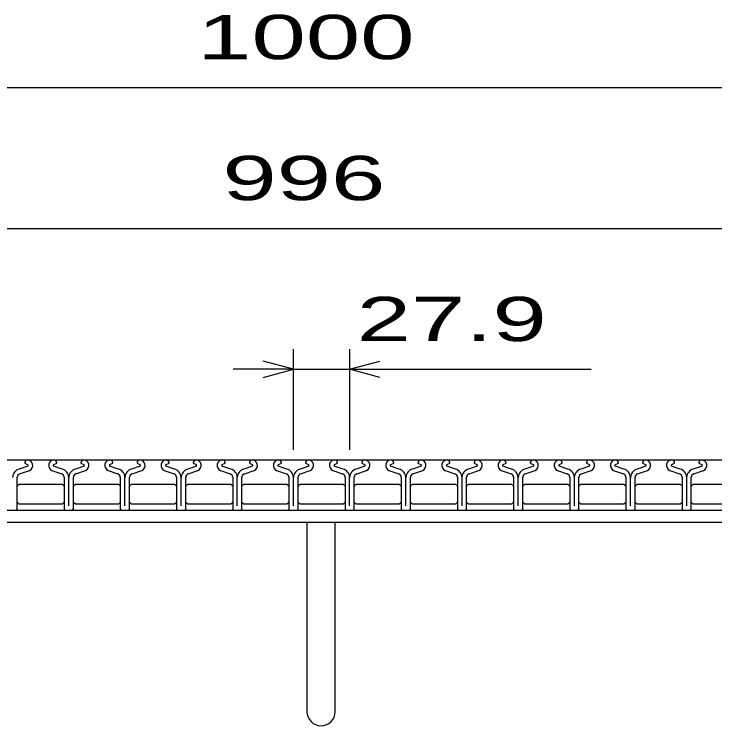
# Model space of a CAD drawing. Units: millimetres, scale not verified. Extents: x -1820 to 1724, y -1285 to 1059.
# Drawn here: x -1080.4 to -732.5, y -719 to -365.7 of the extents above; entities that cross this region are included whole.
import ezdxf
from ezdxf.enums import TextEntityAlignment as Align

# ---------------------------------------------------------------- set-up
doc = ezdxf.new("R2010")
doc.units = ezdxf.units.MM
doc.header["$LTSCALE"] = 10
for name, color, linetype, lineweight in [('16', 3, 'Continuous', 25), ('19', 6, 'Continuous', 25), ('22', 2, 'Continuous', 25)]:
    doc.layers.add(name, color=color, linetype=linetype, lineweight=lineweight)
doc.styles.add('ベクトル', font='')
doc.styles.get('ベクトル').set_extended_font_data('ベクトル')

msp = doc.modelspace()

# ---------------------------------------------------------------- linework, layer by layer
at = {"layer": '16'}
for p, q in [((-1426, -587), (-430, -587)), ((-1073.6, -590.01), (-1077.92, -591.53)), ((-1075.2, -588.38), (-1075.2, -588.61)), ((-1075.2, -588.61), (-1073.76, -589.31)), ((-1056.6, -591.53), (-1060.92, -590.01)), ((-1060.76, -589.31), (-1059.32, -588.61)), ((-1059.32, -588.61), (-1059.32, -588.38)), ((-1045.7, -590.01), (-1050.02, -591.53)), ((-1047.3, -588.38), (-1047.3, -588.61)), ((-1047.3, -588.61), (-1045.86, -589.31)), ((-1028.7, -591.53), (-1033.02, -590.01)), ((-1032.86, -589.31), (-1031.42, -588.61)), ((-1031.42, -588.61), (-1031.42, -588.38)), ((-1017.8, -590.01), (-1022.12, -591.53)), ((-1019.4, -588.38), (-1019.4, -588.61)), ((-1019.4, -588.61), (-1017.96, -589.31)), ((-1000.8, -591.53), (-1005.12, -590.01)), ((-1004.96, -589.31), (-1003.52, -588.61)), ((-1003.52, -588.61), (-1003.52, -588.38)), ((-989.9, -590.01), (-994.22, -591.53)), ((-991.5, -588.38), (-991.5, -588.61)), ((-991.5, -588.61), (-990.06, -589.31)), ((-972.9, -591.53), (-977.22, -590.01)), ((-977.06, -589.31), (-975.62, -588.61)), ((-975.62, -588.61), (-975.62, -588.38)), ((-962, -590.01), (-966.32, -591.53)), ((-963.6, -588.38), (-963.6, -588.61)), ((-963.6, -588.61), (-962.16, -589.31)), ((-945, -591.53), (-949.32, -590.01)), ((-949.16, -589.31), (-947.72, -588.61)), ((-947.72, -588.61), (-947.72, -588.38)), ((-934.1, -590.01), (-938.42, -591.53)), ((-935.7, -588.38), (-935.7, -588.61)), ((-935.7, -588.61), (-934.26, -589.31)), ((-917.1, -591.53), (-921.42, -590.01)), ((-921.26, -589.31), (-919.82, -588.61)), ((-919.82, -588.61), (-919.82, -588.38)), ((-906.2, -590.01), (-910.52, -591.53)), ((-907.8, -588.38), (-907.8, -588.61)), ((-907.8, -588.61), (-906.36, -589.31)), ((-889.2, -591.53), (-893.52, -590.01)), ((-893.36, -589.31), (-891.92, -588.61)), ((-891.92, -588.61), (-891.92, -588.38)), ((-878.3, -590.01), (-882.62, -591.53)), ((-879.9, -588.38), (-879.9, -588.61)), ((-879.9, -588.61), (-878.46, -589.31)), ((-861.3, -591.53), (-865.62, -590.01)), ((-865.46, -589.31), (-864.02, -588.61)), ((-864.02, -588.61), (-864.02, -588.38)), ((-850.4, -590.01), (-854.72, -591.53)), ((-852, -588.38), (-852, -588.61)), ((-852, -588.61), (-850.56, -589.31)), ((-833.4, -591.53), (-837.72, -590.01)), ((-837.56, -589.31), (-836.12, -588.61)), ((-836.12, -588.61), (-836.12, -588.38)), ((-822.5, -590.01), (-826.82, -591.53)), ((-824.1, -588.38), (-824.1, -588.61)), ((-824.1, -588.61), (-822.66, -589.31)), ((-805.5, -591.53), (-809.82, -590.01)), ((-809.66, -589.31), (-808.22, -588.61)), ((-808.22, -588.61), (-808.22, -588.38)), ((-794.6, -590.01), (-798.92, -591.53)), ((-796.2, -588.38), (-796.2, -588.61)), ((-796.2, -588.61), (-794.76, -589.31)), ((-777.6, -591.53), (-781.92, -590.01)), ((-781.76, -589.31), (-780.32, -588.61)), ((-780.32, -588.61), (-780.32, -588.38)), ((-766.7, -590.01), (-771.02, -591.53)), ((-768.3, -588.38), (-768.3, -588.61)), ((-768.3, -588.61), (-766.86, -589.31)), ((-749.7, -591.53), (-754.02, -590.01)), ((-753.86, -589.31), (-752.42, -588.61)), ((-752.42, -588.61), (-752.42, -588.38)), ((-738.8, -590.01), (-743.12, -591.53)), ((-740.4, -588.38), (-740.4, -588.61)), ((-740.4, -588.61), (-738.96, -589.31)), ((-1077.71, -593.89), (-1072.84, -592.18)), ((-1061.68, -592.18), (-1056.81, -593.89)), ((-1049.81, -593.89), (-1044.94, -592.18)), ((-1033.78, -592.18), (-1028.91, -593.89)), ((-1021.91, -593.89), (-1017.04, -592.18)), ((-1005.88, -592.18), (-1001.01, -593.89)), ((-994.01, -593.89), (-989.14, -592.18)), ((-977.98, -592.18), (-973.11, -593.89)), ((-966.11, -593.89), (-961.24, -592.18)), ((-950.08, -592.18), (-945.21, -593.89)), ((-938.21, -593.89), (-933.34, -592.18)), ((-922.18, -592.18), (-917.31, -593.89)), ((-910.31, -593.89), (-905.44, -592.18)), ((-894.28, -592.18), (-889.41, -593.89)), ((-882.41, -593.89), (-877.54, -592.18)), ((-866.38, -592.18), (-861.51, -593.89)), ((-854.51, -593.89), (-849.64, -592.18)), ((-838.48, -592.18), (-833.61, -593.89)), ((-826.61, -593.89), (-821.74, -592.18)), ((-810.58, -592.18), (-805.71, -593.89)), ((-798.71, -593.89), (-793.84, -592.18)), ((-782.68, -592.18), (-777.81, -593.89)), ((-770.81, -593.89), (-765.94, -592.18)), ((-754.78, -592.18), (-749.91, -593.89)), ((-742.91, -593.89), (-738.04, -592.18)), ((-1078.91, -611.31), (-1078.91, -595.59)), ((-1055.61, -595.59), (-1055.61, -611.31)), ((-1053.3, -609.71), (-1053.3, -595.64)), ((-1051.01, -611.31), (-1051.01, -595.59)), ((-1027.71, -595.59), (-1027.71, -611.31)), ((-1025.4, -609.71), (-1025.4, -595.64)), ((-1023.11, -611.31), (-1023.11, -595.59)), ((-999.81, -595.59), (-999.81, -611.31)), ((-997.5, -609.71), (-997.5, -595.64)), ((-995.21, -611.31), (-995.21, -595.59)), ((-971.91, -595.59), (-971.91, -611.31)), ((-969.6, -609.71), (-969.6, -595.64)), ((-967.31, -611.31), (-967.31, -595.59)), ((-944.01, -595.59), (-944.01, -611.31)), ((-941.7, -609.71), (-941.7, -595.64)), ((-939.41, -611.31), (-939.41, -595.59)), ((-916.11, -595.59), (-916.11, -611.31)), ((-913.8, -609.71), (-913.8, -595.64)), ((-911.51, -611.31), (-911.51, -595.59)), ((-888.21, -595.59), (-888.21, -611.31)), ((-885.9, -609.71), (-885.9, -595.64)), ((-883.61, -611.31), (-883.61, -595.59)), ((-860.31, -595.59), (-860.31, -611.31)), ((-858, -609.71), (-858, -595.64)), ((-855.71, -611.31), (-855.71, -595.59)), ((-832.41, -595.59), (-832.41, -611.31)), ((-830.1, -609.71), (-830.1, -595.64)), ((-827.81, -611.31), (-827.81, -595.59)), ((-804.51, -595.59), (-804.51, -611.31)), ((-802.2, -609.71), (-802.2, -595.64)), ((-799.91, -611.31), (-799.91, -595.59)), ((-776.61, -595.59), (-776.61, -611.31)), ((-774.3, -609.71), (-774.3, -595.64)), ((-772.01, -611.31), (-772.01, -595.59)), ((-748.71, -595.59), (-748.71, -611.31)), ((-746.4, -609.71), (-746.4, -595.64)), ((-744.11, -611.31), (-744.11, -595.59)), ((-1078.95, -600), (-1077.95, -599)), ((-1077.95, -599), (-1056.55, -599)), ((-1056.55, -599), (-1055.55, -600)), ((-1051.05, -600), (-1050.05, -599)), ((-1050.05, -599), (-1028.65, -599)), ((-1028.65, -599), (-1027.65, -600)), ((-1023.15, -600), (-1022.15, -599)), ((-1022.15, -599), (-1000.75, -599)), ((-1000.75, -599), (-999.75, -600)), ((-995.25, -600), (-994.25, -599)), ((-994.25, -599), (-972.85, -599)), ((-972.85, -599), (-971.85, -600)), ((-967.35, -600), (-966.35, -599)), ((-966.35, -599), (-944.95, -599)), ((-944.95, -599), (-943.95, -600)), ((-939.45, -600), (-938.45, -599)), ((-938.45, -599), (-917.05, -599)), ((-917.05, -599), (-916.05, -600)), ((-911.55, -600), (-910.55, -599)), ((-910.55, -599), (-889.15, -599)), ((-889.15, -599), (-888.15, -600)), ((-883.65, -600), (-882.65, -599)), ((-882.65, -599), (-861.25, -599)), ((-861.25, -599), (-860.25, -600)), ((-855.75, -600), (-854.75, -599)), ((-854.75, -599), (-833.35, -599)), ((-833.35, -599), (-832.35, -600)), ((-827.85, -600), (-826.85, -599)), ((-826.85, -599), (-805.45, -599)), ((-805.45, -599), (-804.45, -600)), ((-799.95, -600), (-798.95, -599)), ((-798.95, -599), (-777.55, -599)), ((-777.55, -599), (-776.55, -600)), ((-772.05, -600), (-771.05, -599)), ((-771.05, -599), (-749.65, -599)), ((-749.65, -599), (-748.65, -600)), ((-744.15, -600), (-743.15, -599)), ((-743.15, -599), (-721.75, -599)), ((-1077.95, -609), (-1078.95, -608)), ((-1056.55, -609), (-1077.95, -609)), ((-1055.55, -608), (-1056.55, -609)), ((-1050.05, -609), (-1051.05, -608)), ((-1028.65, -609), (-1050.05, -609)), ((-1027.65, -608), (-1028.65, -609)), ((-1022.15, -609), (-1023.15, -608)), ((-1000.75, -609), (-1022.15, -609)), ((-999.75, -608), (-1000.75, -609)), ((-994.25, -609), (-995.25, -608)), ((-972.85, -609), (-994.25, -609)), ((-971.85, -608), (-972.85, -609)), ((-966.35, -609), (-967.35, -608)), ((-944.95, -609), (-966.35, -609)), ((-943.95, -608), (-944.95, -609)), ((-938.45, -609), (-939.45, -608)), ((-917.05, -609), (-938.45, -609)), ((-916.05, -608), (-917.05, -609)), ((-910.55, -609), (-911.55, -608)), ((-889.15, -609), (-910.55, -609)), ((-888.15, -608), (-889.15, -609)), ((-882.65, -609), (-883.65, -608)), ((-861.25, -609), (-882.65, -609)), ((-860.25, -608), (-861.25, -609)), ((-854.75, -609), (-855.75, -608)), ((-833.35, -609), (-854.75, -609)), ((-832.35, -608), (-833.35, -609)), ((-826.85, -609), (-827.85, -608)), ((-805.45, -609), (-826.85, -609)), ((-804.45, -608), (-805.45, -609)), ((-798.95, -609), (-799.95, -608)), ((-777.55, -609), (-798.95, -609)), ((-776.55, -608), (-777.55, -609)), ((-771.05, -609), (-772.05, -608)), ((-749.65, -609), (-771.05, -609)), ((-748.65, -608), (-749.65, -609)), ((-743.15, -609), (-744.15, -608)), ((-721.75, -609), (-743.15, -609)), ((-1426, -612), (-430, -612)), ((-1082.81, -612.01), (-1079.61, -612.01)), ((-1054.91, -612.01), (-1051.71, -612.01)), ((-1027.01, -612.01), (-1023.81, -612.01)), ((-999.11, -612.01), (-995.91, -612.01)), ((-971.21, -612.01), (-968.01, -612.01)), ((-943.31, -612.01), (-940.11, -612.01)), ((-915.41, -612.01), (-912.21, -612.01)), ((-887.51, -612.01), (-884.31, -612.01)), ((-859.61, -612.01), (-856.41, -612.01)), ((-831.71, -612.01), (-828.51, -612.01)), ((-803.81, -612.01), (-800.61, -612.01)), ((-775.91, -612.01), (-772.71, -612.01)), ((-748.01, -612.01), (-744.81, -612.01))]:
    msp.add_line(p, q, dxfattribs=at)
for centre, radius, start, end in [((-1073.75, -588.45), 1.45, 94.45, 177.5), ((-1073.91, -589.7), 2.7, 293.32, 89.02), ((-1073.93, -589.72), 0.44, 317.67, 68.09), ((-1060.61, -589.7), 2.7, 90.98, 246.68), ((-1060.59, -589.72), 0.44, 111.91, 222.33), ((-1060.77, -588.45), 1.45, 2.5, 85.55), ((-1045.85, -588.45), 1.45, 94.45, 177.5), ((-1046.01, -589.7), 2.7, 293.32, 89.02), ((-1046.03, -589.72), 0.44, 317.67, 68.09), ((-1032.71, -589.7), 2.7, 90.98, 246.68), ((-1032.69, -589.72), 0.44, 111.91, 222.33), ((-1032.87, -588.45), 1.45, 2.5, 85.55), ((-1017.95, -588.45), 1.45, 94.45, 177.5), ((-1018.11, -589.7), 2.7, 293.32, 89.02), ((-1018.13, -589.72), 0.44, 317.67, 68.09), ((-1004.81, -589.7), 2.7, 90.98, 246.68), ((-1004.79, -589.72), 0.44, 111.91, 222.33), ((-1004.97, -588.45), 1.45, 2.5, 85.55), ((-990.05, -588.45), 1.45, 94.45, 177.5), ((-990.21, -589.7), 2.7, 293.32, 89.02), ((-990.23, -589.72), 0.44, 317.67, 68.09), ((-976.91, -589.7), 2.7, 90.98, 246.68), ((-976.89, -589.72), 0.44, 111.91, 222.33), ((-977.07, -588.45), 1.45, 2.5, 85.55), ((-962.15, -588.45), 1.45, 94.45, 177.5), ((-962.31, -589.7), 2.7, 293.32, 89.02), ((-962.33, -589.72), 0.44, 317.67, 68.09), ((-949.01, -589.7), 2.7, 90.98, 246.68), ((-948.99, -589.72), 0.44, 111.91, 222.33), ((-949.17, -588.45), 1.45, 2.5, 85.55), ((-934.25, -588.45), 1.45, 94.45, 177.5), ((-934.41, -589.7), 2.7, 293.32, 89.02), ((-934.43, -589.72), 0.44, 317.67, 68.09), ((-921.11, -589.7), 2.7, 90.98, 246.68), ((-921.09, -589.72), 0.44, 111.91, 222.33), ((-921.27, -588.45), 1.45, 2.5, 85.55), ((-906.35, -588.45), 1.45, 94.45, 177.5), ((-906.51, -589.7), 2.7, 293.32, 89.02), ((-906.53, -589.72), 0.44, 317.67, 68.09), ((-893.21, -589.7), 2.7, 90.98, 246.68), ((-893.19, -589.72), 0.44, 111.91, 222.33), ((-893.37, -588.45), 1.45, 2.5, 85.55), ((-878.45, -588.45), 1.45, 94.45, 177.5), ((-878.61, -589.7), 2.7, 293.32, 89.02), ((-878.63, -589.72), 0.44, 317.67, 68.09), ((-865.31, -589.7), 2.7, 90.98, 246.68), ((-865.29, -589.72), 0.44, 111.91, 222.33), ((-865.47, -588.45), 1.45, 2.5, 85.55), ((-850.55, -588.45), 1.45, 94.45, 177.5), ((-850.71, -589.7), 2.7, 293.32, 89.02), ((-850.73, -589.72), 0.44, 317.67, 68.09), ((-837.41, -589.7), 2.7, 90.98, 246.68), ((-837.39, -589.72), 0.44, 111.91, 222.33), ((-837.57, -588.45), 1.45, 2.5, 85.55), ((-822.65, -588.45), 1.45, 94.45, 177.5), ((-822.81, -589.7), 2.7, 293.32, 89.02), ((-822.83, -589.72), 0.44, 317.67, 68.09), ((-809.51, -589.7), 2.7, 90.98, 246.68), ((-809.49, -589.72), 0.44, 111.91, 222.33), ((-809.67, -588.45), 1.45, 2.5, 85.55), ((-794.75, -588.45), 1.45, 94.45, 177.5), ((-794.91, -589.7), 2.7, 293.32, 89.02), ((-794.93, -589.72), 0.44, 317.67, 68.09), ((-781.61, -589.7), 2.7, 90.98, 246.68), ((-781.59, -589.72), 0.44, 111.91, 222.33), ((-781.77, -588.45), 1.45, 2.5, 85.55), ((-766.85, -588.45), 1.45, 94.45, 177.5), ((-767.01, -589.7), 2.7, 293.32, 89.02), ((-767.03, -589.72), 0.44, 317.67, 68.09), ((-753.71, -589.7), 2.7, 90.98, 246.68), ((-753.69, -589.72), 0.44, 111.91, 222.33), ((-753.87, -588.45), 1.45, 2.5, 85.55), ((-738.95, -588.45), 1.45, 94.45, 177.5), ((-739.11, -589.7), 2.7, 293.32, 89.02), ((-739.13, -589.72), 0.44, 317.67, 68.09), ((-1076.63, -595.94), 4.6, 106.3, 176.22), ((-1057.89, -595.94), 4.6, 3.78, 73.7), ((-1048.73, -595.94), 4.6, 106.3, 176.22), ((-1029.99, -595.94), 4.6, 3.78, 73.7), ((-1020.83, -595.94), 4.6, 106.3, 176.22), ((-1002.09, -595.94), 4.6, 3.78, 73.7), ((-992.93, -595.94), 4.6, 106.3, 176.22), ((-974.19, -595.94), 4.6, 3.78, 73.7), ((-965.03, -595.94), 4.6, 106.3, 176.22), ((-946.29, -595.94), 4.6, 3.78, 73.7), ((-937.13, -595.94), 4.6, 106.3, 176.22), ((-918.39, -595.94), 4.6, 3.78, 73.7), ((-909.23, -595.94), 4.6, 106.3, 176.22), ((-890.49, -595.94), 4.6, 3.78, 73.7), ((-881.33, -595.94), 4.6, 106.3, 176.22), ((-862.59, -595.94), 4.6, 3.78, 73.7), ((-853.43, -595.94), 4.6, 106.3, 176.22), ((-834.69, -595.94), 4.6, 3.78, 73.7), ((-825.53, -595.94), 4.6, 106.3, 176.22), ((-806.79, -595.94), 4.6, 3.78, 73.7), ((-797.63, -595.94), 4.6, 106.3, 176.22), ((-778.89, -595.94), 4.6, 3.78, 73.7), ((-769.73, -595.94), 4.6, 106.3, 176.22), ((-750.99, -595.94), 4.6, 3.78, 73.7), ((-741.83, -595.94), 4.6, 106.3, 176.22), ((-1077.11, -595.59), 1.8, 109.42, 180), ((-1057.41, -595.59), 1.8, 0, 70.58), ((-1049.21, -595.59), 1.8, 109.42, 180), ((-1029.51, -595.59), 1.8, 0, 70.58), ((-1021.31, -595.59), 1.8, 109.42, 180), ((-1001.61, -595.59), 1.8, 0, 70.58), ((-993.41, -595.59), 1.8, 109.42, 180), ((-973.71, -595.59), 1.8, 0, 70.58), ((-965.51, -595.59), 1.8, 109.42, 180), ((-945.81, -595.59), 1.8, 0, 70.58), ((-937.61, -595.59), 1.8, 109.42, 180), ((-917.91, -595.59), 1.8, 0, 70.58), ((-909.71, -595.59), 1.8, 109.42, 180), ((-890.01, -595.59), 1.8, 0, 70.58), ((-881.81, -595.59), 1.8, 109.42, 180), ((-862.11, -595.59), 1.8, 0, 70.58), ((-853.91, -595.59), 1.8, 109.42, 180), ((-834.21, -595.59), 1.8, 0, 70.58), ((-826.01, -595.59), 1.8, 109.42, 180), ((-806.31, -595.59), 1.8, 0, 70.58), ((-798.11, -595.59), 1.8, 109.42, 180), ((-778.41, -595.59), 1.8, 0, 70.58), ((-770.21, -595.59), 1.8, 109.42, 180), ((-750.51, -595.59), 1.8, 0, 70.58), ((-742.31, -595.59), 1.8, 109.42, 180), ((-1079.61, -611.31), 0.7, 270, 0), ((-1054.91, -611.31), 0.7, 180, 270), ((-1051.71, -611.31), 0.7, 270, 0), ((-1027.01, -611.31), 0.7, 180, 270), ((-1023.81, -611.31), 0.7, 270, 0), ((-999.11, -611.31), 0.7, 180, 270), ((-995.91, -611.31), 0.7, 270, 0), ((-971.21, -611.31), 0.7, 180, 270), ((-968.01, -611.31), 0.7, 270, 0), ((-943.31, -611.31), 0.7, 180, 270), ((-940.11, -611.31), 0.7, 270, 0), ((-915.41, -611.31), 0.7, 180, 270), ((-912.21, -611.31), 0.7, 270, 0), ((-887.51, -611.31), 0.7, 180, 270), ((-884.31, -611.31), 0.7, 270, 0), ((-859.61, -611.31), 0.7, 180, 270), ((-856.41, -611.31), 0.7, 270, 0), ((-831.71, -611.31), 0.7, 180, 270), ((-828.51, -611.31), 0.7, 270, 0), ((-803.81, -611.31), 0.7, 180, 270), ((-800.61, -611.31), 0.7, 270, 0), ((-775.91, -611.31), 0.7, 180, 270), ((-772.71, -611.31), 0.7, 270, 0), ((-748.01, -611.31), 0.7, 180, 270), ((-744.81, -611.31), 0.7, 270, 0)]:
    msp.add_arc(centre, radius, start, end, dxfattribs=at)
at = {"layer": '19'}
for p, q in [((-1428, -612), (-428, -612)), ((-428, -618), (-1428, -618)), ((-935, -618), (-935, -712)), ((-921, -712), (-921, -618))]:
    msp.add_line(p, q, dxfattribs=at)
msp.add_arc((-928, -712), 7, 180, 0, dxfattribs=at)
at = {"layer": '22', "color": 4}
for p, q in [((-1428, -402), (-428, -402)), ((-1426, -472), (-430, -472)), ((-941.7, -582), (-941.7, -532)), ((-913.8, -532), (-913.8, -582)), ((-941.7, -542), (-956.7, -538)), ((-913.8, -542), (-898.8, -538)), ((-941.7, -542), (-971.7, -542)), ((-956.7, -546), (-941.7, -542)), ((-941.7, -542), (-913.8, -542)), ((-898.8, -546), (-913.8, -542)), ((-913.8, -542), (-793.8, -542))]:
    msp.add_line(p, q, dxfattribs=at)

# ---------------------------------------------------------------- texts
at = {"layer": '22', "style": 'ベクトル', "width": 1.65}
for s, p in [(' 1000 ', (-1003, -377)), (' 996 ', (-990.5, -447)), (' 27.9 ', (-923.8, -517))]:
    msp.add_text(s, height=21.99, dxfattribs=at).set_placement(p, align=Align.MIDDLE_LEFT)

doc.saveas('drawing.dxf')
